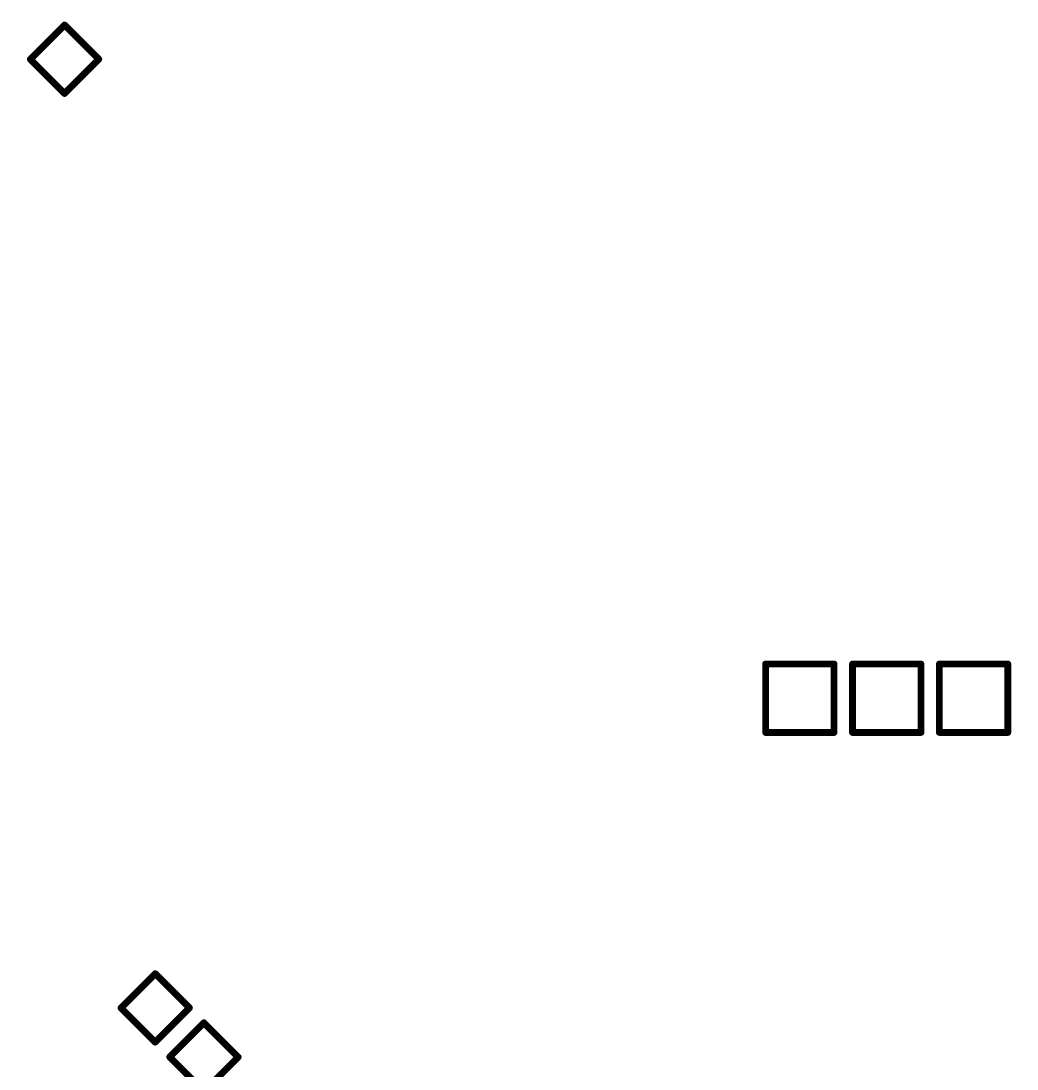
# Model space of a CAD drawing. Header units: millimetres. Extents: x -55 to 2039, y 0 to 512.
# Drawn here: x 178.18 to 207.3, y 215.18 to 245.82 of the extents above; entities that cross this region are included whole.
import ezdxf
from ezdxf import colors
from ezdxf.entities.mleader import LeaderData, LeaderLine
from ezdxf.enums import TextEntityAlignment as Align
from ezdxf.math import Vec2, Vec3

# ---------------------------------------------------------------- set-up
doc = ezdxf.new("R2010")
doc.units = ezdxf.units.MM
doc.linetypes.add('Сплошная', pattern=[0])
doc.layers.add('Drill Drawing', color=1, linetype='Continuous')
doc.layers.add('Виды', color=30, linetype='Continuous')
doc.layers.add('текст', color=2, linetype='Continuous', lineweight=30)
doc.styles.add('GOST TYPE B', font='', dxfattribs={"height": 3.5})
doc.styles.get('GOST TYPE B').set_extended_font_data('GOST type B')

# ---------------------------------------------------------------- blocks, each defined once
blk = doc.blocks.new('Шероховатость')
at = {"lineweight": 50, "transparency": 16777216}
for p, q in [((-32.506, -11.445), (-28.785, -5)), ((-28.785, -5), (-5, -5)), ((-10.278, -11.581), (-7.16, -6.181)), ((-34.366, -8.223), (-32.506, -11.445)), ((-11.836, -8.881), (-10.278, -11.581))]:
    blk.add_line(p, q, dxfattribs=at)
at = {"layer": 'текст', "linetype": 'Continuous', "lineweight": 25, "transparency": 16777216, "insert": (-29.093, -6.142), "char_height": 5, "attachment_point": 1, "style": 'GOST TYPE B'}
blk.add_mtext_dynamic_manual_height_columns('Ra6,3{\\fGOST Type AU|b1|i0|c204|p2;(   )}', width=25.94731, gutter_width=17.5, heights=[0], dxfattribs=at)
blk = doc.blocks.new('_DotSmall')
at = {"color": 0, "linetype": 'ByBlock', "lineweight": 60, "const_width": 0.5}
blk.add_lwpolyline([(-0.0625, 0, 1), (0.0625, 0, 1)], format="xyb", close=True, dxfattribs=at)
blk = doc.blocks.new('Вид с →')
at = {"linetype": 'Continuous', "lineweight": 25, "transparency": 16777216}
for q in [(28.03, 4.046), (30.858, 4.046)]:
    blk.add_line((29.444, 2.632), q, dxfattribs=at)
blk.add_circle((32.944, 2.632), 3.5, dxfattribs=at)
blk.add_circle((32.944, 2.632), 3.5, dxfattribs=at)
at = {"linetype": 'Continuous', "lineweight": 50, "transparency": 16777216, "style": 'GOST TYPE B'}
blk.add_attdef('ВИД(_:_)', text='', height=7, dxfattribs=at).set_placement((27.226, 3.5), align=Align.MIDDLE_RIGHT)

msp = doc.modelspace()

# ---------------------------------------------------------------- linework, layer by layer
at = {"layer": 'Drill Drawing'}
for points in [[(178.4556, 244.6965, 0.2, 0.2, 0), (179.4556, 245.6965, 0.2, 0.2, 0)], [(179.4556, 245.6965, 0.2, 0.2, 0), (180.4556, 244.6965, 0.2, 0.2, 0)], [(178.4556, 244.6965, 0.2, 0.2, 0), (179.4556, 243.6965, 0.2, 0.2, 0)], [(179.4556, 243.6965, 0.2, 0.2, 0), (180.4556, 244.6965, 0.2, 0.2, 0)], [(199.9506, 227.0215, 0.2, 0.2, 0), (201.9506, 227.0215, 0.2, 0.2, 0)], [(199.9506, 225.0215, 0.2, 0.2, 0), (199.9506, 227.0215, 0.2, 0.2, 0)], [(201.9506, 225.0215, 0.2, 0.2, 0), (201.9506, 227.0215, 0.2, 0.2, 0)], [(202.4906, 227.0215, 0.2, 0.2, 0), (204.4906, 227.0215, 0.2, 0.2, 0)], [(202.4906, 225.0215, 0.2, 0.2, 0), (202.4906, 227.0215, 0.2, 0.2, 0)], [(204.4906, 225.0215, 0.2, 0.2, 0), (204.4906, 227.0215, 0.2, 0.2, 0)], [(205.0306, 227.0215, 0.2, 0.2, 0), (207.0306, 227.0215, 0.2, 0.2, 0)], [(205.0306, 225.0215, 0.2, 0.2, 0), (205.0306, 227.0215, 0.2, 0.2, 0)], [(207.0306, 225.0215, 0.2, 0.2, 0), (207.0306, 227.0215, 0.2, 0.2, 0)], [(199.9506, 225.0215, 0.2, 0.2, 0), (201.9506, 225.0215, 0.2, 0.2, 0)], [(202.4906, 225.0215, 0.2, 0.2, 0), (204.4906, 225.0215, 0.2, 0.2, 0)], [(205.0306, 225.0215, 0.2, 0.2, 0), (207.0306, 225.0215, 0.2, 0.2, 0)], [(181.1056, 216.9715, 0.2, 0.2, 0), (182.1056, 217.9715, 0.2, 0.2, 0)], [(182.1056, 217.9715, 0.2, 0.2, 0), (183.1056, 216.9715, 0.2, 0.2, 0)], [(181.1056, 216.9715, 0.2, 0.2, 0), (182.1056, 215.9715, 0.2, 0.2, 0)], [(182.1056, 215.9715, 0.2, 0.2, 0), (183.1056, 216.9715, 0.2, 0.2, 0)], [(182.5306, 215.5358, 0.2, 0.2, 0), (183.5306, 216.5358, 0.2, 0.2, 0)], [(183.5306, 216.5358, 0.2, 0.2, 0), (184.5306, 215.5358, 0.2, 0.2, 0)], [(182.5306, 215.5358, 0.2, 0.2, 0), (183.5306, 214.5358, 0.2, 0.2, 0)], [(183.5306, 214.5358, 0.2, 0.2, 0), (184.5306, 215.5358, 0.2, 0.2, 0)]]:
    msp.add_lwpolyline(points, format="xyseb", dxfattribs=at)
for points in [[(179.4056, 245.6965, 0.1, 0.1, 1), (179.5056, 245.6965, 0.1, 0.1, 1)], [(179.4056, 245.6965, 0.1, 0.1, 1), (179.5056, 245.6965, 0.1, 0.1, 1)], [(178.4056, 244.6965, 0.1, 0.1, 1), (178.5056, 244.6965, 0.1, 0.1, 1)], [(178.4056, 244.6965, 0.1, 0.1, 1), (178.5056, 244.6965, 0.1, 0.1, 1)], [(180.4056, 244.6965, 0.1, 0.1, 1), (180.5056, 244.6965, 0.1, 0.1, 1)], [(180.4056, 244.6965, 0.1, 0.1, 1), (180.5056, 244.6965, 0.1, 0.1, 1)], [(179.4056, 243.6965, 0.1, 0.1, 1), (179.5056, 243.6965, 0.1, 0.1, 1)], [(179.4056, 243.6965, 0.1, 0.1, 1), (179.5056, 243.6965, 0.1, 0.1, 1)], [(199.9006, 227.0215, 0.1, 0.1, 1), (200.0006, 227.0215, 0.1, 0.1, 1)], [(199.9006, 227.0215, 0.1, 0.1, 1), (200.0006, 227.0215, 0.1, 0.1, 1)], [(201.9006, 227.0215, 0.1, 0.1, 1), (202.0006, 227.0215, 0.1, 0.1, 1)], [(201.9006, 227.0215, 0.1, 0.1, 1), (202.0006, 227.0215, 0.1, 0.1, 1)], [(202.4406, 227.0215, 0.1, 0.1, 1), (202.5406, 227.0215, 0.1, 0.1, 1)], [(202.4406, 227.0215, 0.1, 0.1, 1), (202.5406, 227.0215, 0.1, 0.1, 1)], [(204.4406, 227.0215, 0.1, 0.1, 1), (204.5406, 227.0215, 0.1, 0.1, 1)], [(204.4406, 227.0215, 0.1, 0.1, 1), (204.5406, 227.0215, 0.1, 0.1, 1)], [(204.9806, 227.0215, 0.1, 0.1, 1), (205.0806, 227.0215, 0.1, 0.1, 1)], [(204.9806, 227.0215, 0.1, 0.1, 1), (205.0806, 227.0215, 0.1, 0.1, 1)], [(206.9806, 227.0215, 0.1, 0.1, 1), (207.0806, 227.0215, 0.1, 0.1, 1)], [(206.9806, 227.0215, 0.1, 0.1, 1), (207.0806, 227.0215, 0.1, 0.1, 1)], [(199.9006, 225.0215, 0.1, 0.1, 1), (200.0006, 225.0215, 0.1, 0.1, 1)], [(199.9006, 225.0215, 0.1, 0.1, 1), (200.0006, 225.0215, 0.1, 0.1, 1)], [(201.9006, 225.0215, 0.1, 0.1, 1), (202.0006, 225.0215, 0.1, 0.1, 1)], [(201.9006, 225.0215, 0.1, 0.1, 1), (202.0006, 225.0215, 0.1, 0.1, 1)], [(202.4406, 225.0215, 0.1, 0.1, 1), (202.5406, 225.0215, 0.1, 0.1, 1)], [(202.4406, 225.0215, 0.1, 0.1, 1), (202.5406, 225.0215, 0.1, 0.1, 1)], [(204.4406, 225.0215, 0.1, 0.1, 1), (204.5406, 225.0215, 0.1, 0.1, 1)], [(204.4406, 225.0215, 0.1, 0.1, 1), (204.5406, 225.0215, 0.1, 0.1, 1)], [(204.9806, 225.0215, 0.1, 0.1, 1), (205.0806, 225.0215, 0.1, 0.1, 1)], [(204.9806, 225.0215, 0.1, 0.1, 1), (205.0806, 225.0215, 0.1, 0.1, 1)], [(206.9806, 225.0215, 0.1, 0.1, 1), (207.0806, 225.0215, 0.1, 0.1, 1)], [(206.9806, 225.0215, 0.1, 0.1, 1), (207.0806, 225.0215, 0.1, 0.1, 1)], [(182.0556, 217.9715, 0.1, 0.1, 1), (182.1556, 217.9715, 0.1, 0.1, 1)], [(182.0556, 217.9715, 0.1, 0.1, 1), (182.1556, 217.9715, 0.1, 0.1, 1)], [(181.0556, 216.9715, 0.1, 0.1, 1), (181.1556, 216.9715, 0.1, 0.1, 1)], [(181.0556, 216.9715, 0.1, 0.1, 1), (181.1556, 216.9715, 0.1, 0.1, 1)], [(183.0556, 216.9715, 0.1, 0.1, 1), (183.1556, 216.9715, 0.1, 0.1, 1)], [(183.0556, 216.9715, 0.1, 0.1, 1), (183.1556, 216.9715, 0.1, 0.1, 1)], [(183.4806, 216.5358, 0.1, 0.1, 1), (183.5806, 216.5358, 0.1, 0.1, 1)], [(183.4806, 216.5358, 0.1, 0.1, 1), (183.5806, 216.5358, 0.1, 0.1, 1)], [(182.0556, 215.9715, 0.1, 0.1, 1), (182.1556, 215.9715, 0.1, 0.1, 1)], [(182.0556, 215.9715, 0.1, 0.1, 1), (182.1556, 215.9715, 0.1, 0.1, 1)], [(182.4806, 215.5358, 0.1, 0.1, 1), (182.5806, 215.5358, 0.1, 0.1, 1)], [(182.4806, 215.5358, 0.1, 0.1, 1), (182.5806, 215.5358, 0.1, 0.1, 1)], [(184.4806, 215.5358, 0.1, 0.1, 1), (184.5806, 215.5358, 0.1, 0.1, 1)], [(184.4806, 215.5358, 0.1, 0.1, 1), (184.5806, 215.5358, 0.1, 0.1, 1)]]:
    msp.add_lwpolyline(points, format="xyseb", close=True, dxfattribs=at)

# ---------------------------------------------------------------- leaders
at = {"linetype": 'Continuous', "lineweight": 25}
ml = msp.add_multileader_block('Standard', dxfattribs=at)
ml.set_content('Шероховатость', color=256)
ml.set_leader_properties(linetype='Сплошная', lineweight=25)
ml.set_arrow_properties(name='DOTSMALL')
ml.build(insert=Vec2(0, 0))
ml.multileader.update_dxf_attribs({"leader_type": 0, "has_dogleg": 0, "text_left_attachment_type": 6, "text_right_attachment_type": 6, "dogleg_length": 0.3, "arrow_head_size": 1, "block_connection_type": 1})
ctx = ml.context
ctx.base_point, ctx.char_height, ctx.arrow_head_size, ctx.landing_gap_size, ctx.plane_origin = Vec3(608.1585, 432.5126), 3.5, 1, 1, Vec3(608.1585, 432.5126)
ctx.left_attachment, ctx.right_attachment, ctx.attachment_type = 6, 6, 1
notes = []
notes.append((ctx, [(0, (0, 0, 0), (0, 0), (1, 0), 1, [])]))
ctx.block.insert = Vec3(608.1585, 432.5126)
at = {"layer": 'Виды', "linetype": 'Continuous', "lineweight": 25}
ml = msp.add_multileader_block('Standard', dxfattribs=at)
ml.set_content('Вид с →', color=256)
ml.set_attribute('ВИД(_:_)', 'А(2:1)', width=0)
ml.set_leader_properties(linetype='Сплошная', lineweight=25)
ml.set_arrow_properties(name='DOTSMALL')
ml.build(insert=Vec2(0, 0))
ml.multileader.update_dxf_attribs({"leader_type": 0, "has_dogleg": 0, "text_left_attachment_type": 6, "text_right_attachment_type": 6, "dogleg_length": 0.3, "arrow_head_size": 1, "block_connection_type": 1})
ctx = ml.context
ctx.base_point, ctx.char_height, ctx.arrow_head_size, ctx.landing_gap_size, ctx.plane_origin = Vec3(1329.0713, 395.8731), 3.5, 1, 1, Vec3(1329.0713, 395.8731)
ctx.left_attachment, ctx.right_attachment, ctx.attachment_type = 6, 6, 1
notes.append((ctx, [(0, (0, 0, 0), (0, 0), (1, 0), 1, [])]))
ctx.block.insert = Vec3(1329.0713, 395.8731)
ml = msp.add_multileader_block('Standard', dxfattribs=at)
ml.set_content('Вид с →', color=256)
ml.set_attribute('ВИД(_:_)', 'Б(4:1)', width=0)
ml.set_leader_properties(linetype='Сплошная', lineweight=25)
ml.set_arrow_properties(name='DOTSMALL')
ml.build(insert=Vec2(0, 0))
ml.multileader.update_dxf_attribs({"leader_type": 0, "has_dogleg": 0, "text_left_attachment_type": 6, "text_right_attachment_type": 6, "dogleg_length": 0.3, "arrow_head_size": 1, "block_connection_type": 1})
ctx = ml.context
ctx.base_point, ctx.char_height, ctx.arrow_head_size, ctx.landing_gap_size, ctx.plane_origin = Vec3(1332.1634, 311.4002), 3.5, 1, 1, Vec3(1332.1634, 311.4002)
ctx.left_attachment, ctx.right_attachment, ctx.attachment_type = 6, 6, 1
notes.append((ctx, [(0, (0, 0, 0), (0, 0), (1, 0), 1, [])]))
ctx.block.insert = Vec3(1332.1634, 311.4002)
for ctx, leaders in notes:
    for number, flags, end, landing, length, lines in leaders:
        leader = LeaderData()
        leader.index, (leader.has_last_leader_line, leader.has_dogleg_vector, leader.attachment_direction) = number, flags
        leader.last_leader_point, leader.dogleg_vector, leader.dogleg_length = Vec3(end), Vec3(landing), length
        for number, points, colour, breaks in lines:
            line = LeaderLine()
            line.index, line.vertices, line.color, line.breaks = number, Vec3.list(points), colors.encode_raw_color(colour), breaks
            leader.lines.append(line)
        ctx.leaders.append(leader)

doc.saveas('drawing.dxf')
